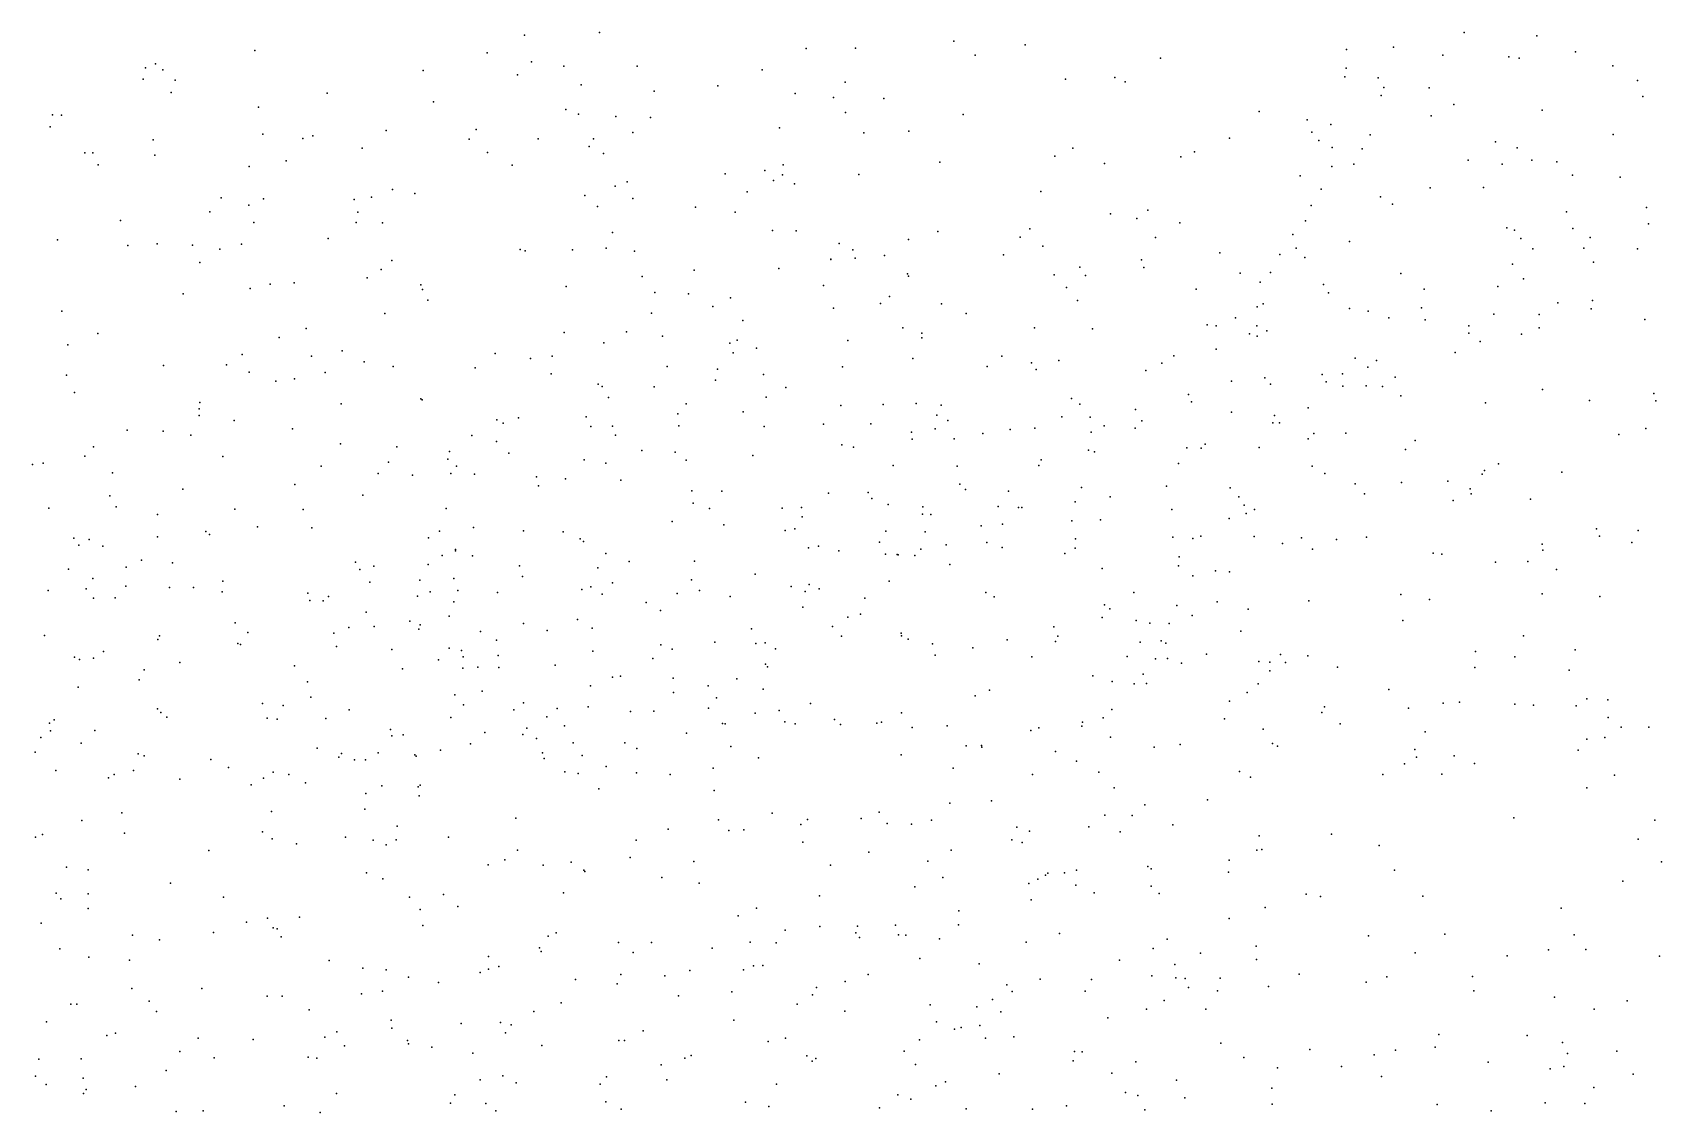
# Model space of a CAD drawing. Header units: metres. Extents: x -25 to 25, y -27.8 to 27.8.
# Drawn here: x -0.19 to 2.425, y 17.383 to 19.116 of the extents above; entities that cross this region are included whole.
import ezdxf

# ---------------------------------------------------------------- set-up
doc = ezdxf.new("R2010")
doc.units = ezdxf.units.M

msp = doc.modelspace()

# ---------------------------------------------------------------- linework, layer by layer
for p in [(0.5993, 19.1117, -3.7504), (0.72, 19.116, 17.2516), (1.0515, 19.0903, 18.2051), (1.1308, 19.0908, 0.2414), (1.2886, 19.1023, 0.572), (1.4031, 19.0961, 5.5703), (1.9947, 19.0926, 5.6803), (2.1078, 19.116, 0.8651), (2.2246, 19.1108, -18.6479), (0.0068, 19.0657, 5.5639), (0.1662, 19.0875, 3.9802), (0.5396, 19.0836, 18.8313), (0.6107, 19.0692, 0.2926), (1.3227, 19.0799, -3.4784), (1.6205, 19.0748, -3.0734), (1.919, 19.0888, 12.212), (2.0735, 19.0799, 10.7512), (2.1799, 19.0769, 12.9571), (2.1962, 19.075, -2.3315), (2.2869, 19.0849, 0.3351), (-0.013, 19.0413, 16.7244), (-0.0089, 19.0595, 4.1017), (0.0189, 19.0562, -3.7891), (0.0385, 19.0395, 19.9064), (0.4366, 19.0553, 5.7018), (0.5882, 19.0481, 16.9905), (0.6623, 19.0619, 18.7255), (0.7801, 19.0619, 18.6132), (0.9811, 19.0563, 17.5616), (1.468, 19.0412, -3.3138), (1.5471, 19.0437, 0.6557), (1.9165, 19.0449, 12.5148), (1.9184, 19.0588, 12.0085), (1.9698, 19.0434, 10.9321), (2.3469, 19.0626, 13.1404), (2.3861, 19.0392, 0.8884), (0.0319, 19.0199, 2.7492), (0.2828, 19.019, 19.5807), (0.6901, 19.0319, 5.7147), (0.8073, 19.0219, 0.4885), (0.9098, 19.0307, 17.3946), (1.0338, 19.0185, 18.3527), (1.1143, 19.0366, 17.9336), (1.564, 19.0371, 5.5863), (1.975, 19.015, -2.4837), (1.9791, 19.028, 12.73), (2.052, 19.0275, 0.3347), (2.3946, 19.0132, -1.9627), (0.1724, 18.9961, 19.7977), (0.4533, 19.0049, 2.8332), (0.6658, 18.9924, 3.3217), (1.0956, 19.0116, -3.5589), (1.1146, 18.9878, 5.659), (1.1761, 19.01, 0.5174), (1.7788, 18.9896, 0.7113), (2.0913, 19.0004, -19.3385), (2.2333, 18.9915, 6.0573), (-0.162, 18.965, -3.7416), (-0.1583, 18.984, 16.6952), (-0.1438, 18.9837, 20.0908), (0.5219, 18.9602, -3.6707), (0.6859, 18.9853, -3.6461), (0.7462, 18.9815, 0.1793), (0.8018, 18.9797, 17.1259), (1.0089, 18.9629, 0.4996), (1.3034, 18.9843, 0.2762), (1.8562, 18.9761, 5.7902), (1.8938, 18.9685, 11.1406), (2.0552, 18.9825, 12.9057), (0.0034, 18.9438, -0.2641), (0.1794, 18.9531, 2.7452), (0.2433, 18.9458, -3.7219), (0.2595, 18.9503, 16.6652), (0.3774, 18.9588, 19.2862), (0.5103, 18.9447, -20.464), (0.6214, 18.9456, 18.8197), (0.7032, 18.9334, -20.2278), (0.71, 18.9456, 3.0903), (0.7734, 18.9559, -20.5588), (1.1444, 18.955, 18.0828), (1.2163, 18.9578, -3.4617), (1.7311, 18.9464, -2.6042), (1.8633, 18.9562, 12.1292), (1.8746, 18.943, 0.3052), (1.9571, 18.9518, -19.1828), (2.1585, 18.9409, 0.788), (2.347, 18.9526, 10.4675), (-0.1064, 18.9229, -0.1422), (-0.0935, 18.9231, 4.1538), (0.006, 18.9194, 16.5993), (0.2167, 18.9103, -0.1076), (0.3388, 18.9303, 3.8858), (0.5401, 18.9235, 0.2046), (0.7264, 18.9218, 16.8639), (1.2664, 18.9082, 5.6778), (1.4507, 18.9177, 0.2869), (1.4796, 18.9306, 0.5383), (1.6532, 18.9168, 0.6245), (1.6748, 18.9248, 5.7433), (1.896, 18.9317, 11.8141), (1.9444, 18.9296, -18.8836), (2.1143, 18.9113, 10.6516), (2.1929, 18.9311, -2.2021), (2.2169, 18.9111, -19.555), (2.2569, 18.9087, 13.2031), (-0.085, 18.904, 2.6894), (0.1576, 18.9012, 3.9811), (0.5795, 18.9031, 16.7046), (0.9213, 18.8894, 17.0759), (0.9852, 18.8945, -3.5104), (1.0134, 18.8876, -20.3382), (1.0147, 18.9036, 17.3671), (1.1359, 18.8884, 18.2343), (1.5306, 18.9061, -3.0471), (1.8448, 18.886, 12.4296), (1.8953, 18.9009, 12.6704), (1.931, 18.9049, 0.723), (2.169, 18.9046, -18.5207), (2.2822, 18.8869, -1.9872), (2.3584, 18.8841, -1.8295), (0.3876, 18.864, -20.2931), (0.4234, 18.8576, -20.6833), (0.7447, 18.8697, -3.5595), (0.7641, 18.8764, 3.2594), (0.9568, 18.8602, 5.7383), (0.9993, 18.8786, -20.621), (1.0326, 18.873, 18.4481), (1.4284, 18.8608, -3.1719), (1.8786, 18.8648, 11.6731), (2.0533, 18.8669, -2.2955), (2.1393, 18.8675, 13.1125), (0.1123, 18.8507, 0.0151), (0.1566, 18.8389, 19.8967), (0.1804, 18.849, 16.5082), (0.3257, 18.8483, 19.5004), (0.3538, 18.8521, 2.7431), (0.6963, 18.8547, 0.3835), (0.7167, 18.8368, 3.409), (0.7732, 18.8495, 16.7303), (0.8739, 18.836, -20.0783), (1.6003, 18.8311, 0.2651), (1.8623, 18.8385, 11.0252), (1.9738, 18.8526, 10.7588), (1.9927, 18.8405, -19.476), (2.4006, 18.8355, -19.6837), (-0.0493, 18.8143, 0.0287), (0.0942, 18.8285, 2.6816), (0.1647, 18.8111, 5.6407), (0.3289, 18.8112, 5.7131), (0.3317, 18.828, 0.0266), (0.3714, 18.8106, -3.6008), (0.9378, 18.828, 0.2111), (1.5402, 18.8249, -2.8597), (1.5826, 18.8177, -2.6864), (1.6517, 18.8105, 5.8915), (1.8531, 18.814, 11.4629), (2.1765, 18.8029, 10.5392), (2.2722, 18.8285, 0.7732), (2.4037, 18.809, 6.3515), (-0.1504, 18.7836, -0.5347), (0.0098, 18.7769, 20.1813), (0.284, 18.7853, 3.9129), (0.7409, 18.7953, 16.585), (0.9974, 18.7982, 16.8636), (1.0356, 18.7979, -18.7028), (1.1046, 18.7773, 0.2189), (1.2159, 18.7837, -20.4221), (1.2631, 18.7969, -18.5953), (1.3951, 18.7876, -18.9213), (1.4105, 18.801, 5.7347), (1.6124, 18.7872, 0.5175), (1.8329, 18.7921, 11.256), (1.9239, 18.7809, 6.1837), (2.1886, 18.799, 6.3013), (2.199, 18.7853, 0.2008), (2.2826, 18.8015, -18.3657), (2.3102, 18.7873, 13.3128), (-0.0372, 18.7742, 5.5371), (0.0666, 18.7748, 16.4085), (0.1102, 18.7684, 20.0384), (0.1449, 18.7763, -3.6236), (0.3862, 18.7504, 19.3392), (0.5925, 18.768, 16.4175), (0.6007, 18.7657, 3.6156), (0.6767, 18.7672, 2.8144), (0.7306, 18.7698, 18.763), (0.7761, 18.7653, -20.9228), (1.0912, 18.7521, -19.1359), (1.0914, 18.7518, 0.4543), (1.1265, 18.7674, 17.0866), (1.1305, 18.7537, 18.32), (1.1776, 18.758, -3.3153), (1.3685, 18.7595, -19.2067), (1.4315, 18.7733, -3.0388), (1.5902, 18.7512, -19.1115), (1.7157, 18.7627, -19.3946), (1.8119, 18.7599, -18.8912), (1.8384, 18.77, 11.8863), (1.852, 18.7549, 0.6553), (2.2185, 18.7687, -1.8709), (2.3001, 18.7702, 9.1817), (2.3864, 18.769, 9.7823), (0.0779, 18.7471, 4.0022), (0.3692, 18.7358, 16.2876), (0.7881, 18.7243, -18.6738), (0.8716, 18.7349, 3.0176), (1.0075, 18.7374, -18.2643), (1.2145, 18.7287, 16.888), (1.2161, 18.725, -19.383), (1.4499, 18.7271, -19.4654), (1.4912, 18.7397, -18.5833), (1.4998, 18.7259, 5.8586), (1.5936, 18.7391, -18.8181), (1.7483, 18.7299, 6.118), (1.7972, 18.731, 12.3978), (2.0063, 18.7293, 13.0001), (2.1857, 18.7444, 9.5064), (2.3156, 18.7476, 9.0239), (0.159, 18.7055, -20.6016), (0.1909, 18.7123, 16.2756), (0.2294, 18.7142, -0.2062), (0.3468, 18.7224, -19.9879), (0.433, 18.7114, 2.6964), (0.4354, 18.7035, 19.1407), (0.6664, 18.7083, 5.7698), (0.8086, 18.6986, 16.3649), (1.0794, 18.7103, -20.8454), (1.4697, 18.707, 0.2062), (1.6775, 18.7041, -2.3466), (1.7803, 18.7152, 12.1376), (1.8819, 18.7119, -2.1968), (1.8902, 18.6981, -18.6473), (2.0438, 18.704, 10.5701), (2.1619, 18.7087, 9.2508), (2.203, 18.7207, 9.8039), (0.0514, 18.6965, 0.0493), (0.4443, 18.6867, 3.7627), (0.8625, 18.6968, -19.0329), (0.9017, 18.6764, 0.4381), (0.9302, 18.6901, -19.7402), (1.0953, 18.6735, 16.5247), (1.1708, 18.6813, -19.5945), (1.1855, 18.6924, 5.7585), (1.2689, 18.6808, -19.7829), (1.4871, 18.6861, -19.729), (1.7759, 18.6758, 11.5128), (1.7854, 18.6806, 0.1827), (1.9239, 18.6731, 10.6886), (2.0393, 18.674, 9.4372), (2.2583, 18.6823, -1.6883), (2.3117, 18.6728, 6.4512), (2.3139, 18.6858, 10.08), (-0.1432, 18.6688, 5.4745), (0.3753, 18.6652, 0.001), (0.8035, 18.6659, -18.2352), (0.9501, 18.6538, 18.5912), (1.3085, 18.6649, 0.1956), (1.6952, 18.6471, -19.9132), (1.741, 18.6583, 11.1113), (1.9539, 18.6688, -2.0408), (1.9871, 18.6583, 6.3481), (2.0452, 18.655, -1.8734), (2.1558, 18.6641, 9.9652), (2.2285, 18.6637, -19.9215), (2.3978, 18.6554, 8.6714), (-0.0858, 18.6331, 20.5656), (0.2057, 18.6268, 3.9148), (0.2488, 18.6412, 19.8879), (0.663, 18.6349, 16.2006), (0.7632, 18.6356, 3.3761), (0.8211, 18.6285, 18.6968), (0.9408, 18.6221, 16.3301), (1.1184, 18.6219, 0.2069), (1.2066, 18.642, 18.062), (1.2374, 18.6336, 16.5938), (1.2375, 18.6259, -3.1137), (1.4184, 18.6424, -20.0602), (1.5111, 18.6407, -2.5617), (1.7096, 18.6452, 0.5367), (1.7635, 18.6323, -2.1288), (1.7751, 18.6454, 11.7454), (1.7758, 18.6286, 10.8844), (1.7912, 18.6371, 6.2763), (2.1153, 18.6336, 0.7006), (2.1155, 18.6452, 0.1467), (2.1338, 18.6203, 9.0229), (2.2002, 18.6318, 10.1689), (2.2282, 18.6423, 10.3288), (-0.1336, 18.615, 2.5347), (0.1462, 18.5994, -20.8033), (0.2575, 18.5965, 16.0795), (0.3067, 18.6052, -20.9743), (0.5523, 18.6012, -19.6862), (0.6439, 18.5964, 3.5166), (0.7267, 18.618, 0.2091), (0.9291, 18.6177, 2.9321), (0.9343, 18.6018, -3.296), (0.9719, 18.6094, -21.0193), (1.3658, 18.5965, -20.7382), (1.6419, 18.5972, 6.203), (1.7101, 18.6078, 11.3676), (1.9328, 18.5934, 9.5506), (2.0934, 18.6026, 13.144), (0.0196, 18.5816, 3.9751), (0.1208, 18.5829, 20.3197), (0.1572, 18.571, -3.4619), (0.2794, 18.5706, -19.8493), (0.3417, 18.5877, 19.5256), (0.3883, 18.5802, -3.3913), (0.5201, 18.5779, 2.6382), (0.6091, 18.593, -18.6805), (0.642, 18.5684, -3.3338), (0.8284, 18.5801, 16.2005), (0.9091, 18.5758, 3.2287), (1.1099, 18.5795, 16.3851), (1.2229, 18.5928, 17.6534), (1.3421, 18.5803, 17.3058), (1.4136, 18.5862, -2.7261), (1.4208, 18.5752, 16.7791), (1.4572, 18.5896, 6.019), (1.597, 18.5736, -2.1093), (1.6224, 18.5852, -20.1925), (1.88, 18.5675, -20.132), (1.9126, 18.5685, 12.8892), (1.9533, 18.5789, 9.8423), (1.9672, 18.5897, 9.3239), (-0.1361, 18.5661, 4.0189), (0.2002, 18.5566, 0.0686), (0.2299, 18.5604, 5.6904), (0.7178, 18.5518, -19.4319), (0.7242, 18.5482, -19.1656), (0.8075, 18.5474, -12.6962), (0.906, 18.5582, 0.2004), (0.9833, 18.5671, -17.9334), (1.0189, 18.5462, -12.7763), (1.7345, 18.5565, -1.8097), (1.7879, 18.5617, 10.7437), (1.7973, 18.5515, 12.51), (1.8866, 18.5554, 0.1114), (1.9133, 18.5484, 10.5708), (1.9506, 18.5491, 0.6435), (1.977, 18.5478, -1.6239), (1.9971, 18.5629, 10.0144), (2.234, 18.5434, 13.2863), (-0.1231, 18.5382, 16.119), (0.0782, 18.5222, -20.0412), (0.3048, 18.52, 2.5416), (0.4329, 18.528, 15.9842), (0.435, 18.5268, 19.14), (0.7341, 18.5304, -21.1192), (0.8589, 18.5204, 2.7219), (0.9872, 18.5306, 10.9244), (1.1075, 18.5176, 10.7604), (1.1753, 18.5191, 18.2066), (1.2283, 18.5208, 17.8481), (1.2681, 18.5182, -2.9458), (1.4775, 18.5285, -2.4123), (1.4909, 18.5198, 0.4663), (1.6653, 18.5352, 0.1001), (1.6704, 18.5236, 11.9307), (2.0065, 18.5331, 10.1913), (2.1423, 18.5218, -1.5422), (2.309, 18.5253, -20.0713), (2.4125, 18.5365, -17.7164), (2.4158, 18.5252, 0.7834), (0.0768, 18.5012, 20.5068), (0.0771, 18.5123, -0.5584), (0.1333, 18.4934, 3.8715), (0.5548, 18.4945, 18.8731), (0.565, 18.4892, -18.9002), (0.5897, 18.4976, 5.7727), (0.6985, 18.4991, 16.0208), (0.8457, 18.5042, 10.8204), (0.9502, 18.5071, 10.6933), (1.2615, 18.5017, 10.8989), (1.279, 18.4935, -17.9117), (1.4618, 18.4995, 17.2229), (1.5075, 18.499, 0.0841), (1.5801, 18.511, -1.8847), (1.5906, 18.493, -1.6979), (1.7343, 18.507, 12.325), (1.801, 18.4898, 0.5636), (1.8034, 18.5016, -18.3545), (1.8116, 18.4896, 9.5597), (1.8578, 18.5137, 9.4128), (-0.0386, 18.4778, -20.4183), (0.0192, 18.4765, 15.9853), (0.0635, 18.4697, 2.442), (0.2269, 18.4802, 20.1784), (0.5148, 18.4691, -3.2475), (0.706, 18.484, 18.764), (0.7408, 18.4843, 2.617), (0.7456, 18.4701, 3.3457), (0.8474, 18.4846, -13.0174), (0.9842, 18.4838, 3.0873), (1.0793, 18.4877, 11.2104), (1.1552, 18.4882, 16.2662), (1.2205, 18.4748, 0.4427), (1.2219, 18.4635, 0.1483), (1.2585, 18.4799, 11.2552), (1.2894, 18.4638, 10.7201), (1.3352, 18.4728, 17.4825), (1.3793, 18.4787, 11.0362), (1.4189, 18.4811, 16.5211), (1.5094, 18.4746, 10.8903), (1.53, 18.4851, 11.4108), (1.5798, 18.4811, -20.825), (1.8577, 18.4641, -20.5025), (1.8669, 18.4723, 12.7283), (1.918, 18.4732, 10.4271), (2.3561, 18.4711, -1.4686), (2.3997, 18.4805, 8.4629), (-0.0924, 18.4512, -0.7314), (0.3041, 18.4562, 15.8843), (0.3944, 18.4513, -21.1187), (0.4787, 18.4438, -0.0647), (0.5545, 18.4598, 15.9113), (0.5741, 18.4409, -12.4921), (0.788, 18.4453, 11.1195), (0.8414, 18.4427, -12.3355), (0.9662, 18.437, 16.064), (1.1091, 18.4545, 5.7959), (1.1277, 18.4508, -12.417), (1.5047, 18.446, 11.7273), (1.5144, 18.443, 16.6406), (1.663, 18.4495, 12.0917), (1.686, 18.4489, 6.3678), (1.6924, 18.4553, -1.4907), (1.7789, 18.4501, 9.7708), (2.0137, 18.4466, -20.3496), (2.0293, 18.4611, 13.0418), (-0.1904, 18.423, 3.8982), (-0.1732, 18.425, -3.312), (-0.1065, 18.4364, 20.7562), (0.1151, 18.4355, 5.6659), (0.2727, 18.4203, 20.0171), (0.381, 18.4267, 19.4396), (0.4765, 18.4314, -12.9505), (0.4903, 18.4202, 2.5244), (0.6954, 18.4305, 10.9866), (0.7297, 18.4251, -3.1755), (0.8588, 18.4299, 18.6298), (1.1913, 18.4214, 11.4928), (1.294, 18.4199, 17.69), (1.4251, 18.421, -1.9927), (1.4289, 18.4303, -2.2403), (1.6494, 18.4243, 10.7163), (1.8641, 18.4202, 10.209), (2.1407, 18.4129, 6.6151), (2.1632, 18.424, -17.9323), (2.2647, 18.4107, 0.7163), (-0.062, 18.4093, 5.5721), (0.2307, 18.3906, 20.3487), (0.3642, 18.4086, -3.1972), (0.4193, 18.4057, -12.7162), (0.4811, 18.4086, 18.9851), (0.5192, 18.4075, -18.0647), (0.6187, 18.403, 3.421), (0.6221, 18.3887, 10.8469), (0.6653, 18.3997, 10.6907), (0.7543, 18.3979, -17.803), (1.2983, 18.3912, 11.6515), (1.4935, 18.3859, 10.6669), (1.63, 18.388, 16.8475), (1.7325, 18.3853, 9.4248), (1.8843, 18.4082, 9.088), (1.9328, 18.3915, -1.3945), (2.0072, 18.3938, 8.8577), (2.082, 18.3958, 0.673), (2.1367, 18.4073, -0.0154), (-0.0665, 18.3723, 15.8936), (0.051, 18.3831, -3.2188), (0.3397, 18.3735, 2.4633), (0.868, 18.3807, 0.1375), (0.8704, 18.3606, 3.2197), (0.9162, 18.3802, -3.0606), (1.0872, 18.3766, 0.1317), (1.1509, 18.3777, 3.0364), (1.1568, 18.3681, -2.8566), (1.1832, 18.3588, -17.7338), (1.3073, 18.3828, -1.7025), (1.3764, 18.3802, 6.1159), (1.4837, 18.3631, 6.261), (1.5398, 18.371, -21.0417), (1.7463, 18.3711, -18.1001), (1.948, 18.3757, -20.7359), (2.0906, 18.3652, 8.6954), (2.1174, 18.3837, 13.146), (2.1192, 18.3758, -1.4034), (2.2147, 18.3671, -20.325), (-0.1643, 18.3527, -3.1737), (-0.0564, 18.3546, -20.1082), (0.01, 18.3427, -20.876), (0.1341, 18.3513, 20.5535), (0.2439, 18.3504, -3.1058), (0.4738, 18.3522, 3.5254), (0.8964, 18.3523, 11.4775), (1.0131, 18.3529, -13.1879), (1.0442, 18.3537, 11.6164), (1.0451, 18.3389, 10.3951), (1.2381, 18.3432, -1.5636), (1.239, 18.3548, 2.8014), (1.252, 18.3427, 11.7919), (1.3597, 18.3554, -12.9331), (1.3926, 18.354, -12.5839), (1.398, 18.3539, 11.8488), (1.478, 18.3326, 12.0176), (1.5241, 18.3341, -0.0697), (1.6384, 18.3506, 0.5069), (1.7306, 18.3359, 10.4679), (1.755, 18.3574, 10.0482), (1.7579, 18.3439, 9.2399), (1.7715, 18.3508, -21.0613), (0.0099, 18.3068, 3.7621), (0.0876, 18.3154, -13.0451), (0.0934, 18.3105, 2.3381), (0.1707, 18.3229, -19.6397), (0.2578, 18.321, -0.5471), (0.463, 18.3158, 19.1277), (0.5173, 18.3219, -3.0504), (0.598, 18.3161, -0.0569), (0.6614, 18.3148, -13.2757), (0.8367, 18.3311, 15.8862), (0.9196, 18.3257, 2.5406), (1.0177, 18.3167, 5.7941), (1.0336, 18.3198, -21.1817), (1.1796, 18.3157, -12.2548), (1.2429, 18.3147, -21.134), (1.3327, 18.3242, -2.3442), (1.3667, 18.3271, -1.3677), (1.6401, 18.3063, 6.4351), (1.6854, 18.3075, 17.0344), (1.7706, 18.307, -1.2556), (1.9513, 18.3064, -21.2457), (2.3204, 18.3195, -20.8543), (2.3255, 18.3076, 13.3022), (2.3875, 18.3168, -21.2697), (-0.1239, 18.3047, 0.1813), (-0.116, 18.2931, -12.1991), (-0.0994, 18.3022, 2.3322), (-0.0777, 18.2919, -3.0572), (0.445, 18.3052, -18.9597), (0.4888, 18.2864, -0.2048), (0.4888, 18.2841, 2.4268), (0.6886, 18.3036, 11.2833), (0.6939, 18.2991, 2.4698), (0.7297, 18.2798, 11.4345), (1.0556, 18.2891, 11.7994), (1.0714, 18.2917, 18.3474), (1.1042, 18.284, -1.5004), (1.1693, 18.2979, 2.6732), (1.2358, 18.2871, -1.8085), (1.2762, 18.2939, 17.7805), (1.3415, 18.2975, 16.2209), (1.3662, 18.2895, -0.0633), (1.4671, 18.2797, -1.2477), (1.4834, 18.2884, 0.4877), (1.4839, 18.3037, 17.4451), (1.6726, 18.3041, 9.7688), (1.8162, 18.296, 6.5612), (1.847, 18.3049, -0.1278), (1.8647, 18.287, 8.9675), (1.9031, 18.3025, 0.611), (2.058, 18.2807, 13.0191), (2.2331, 18.295, -20.5372), (2.2342, 18.2852, 6.7379), (2.3773, 18.2976, 8.3555), (-0.1328, 18.255, -20.3091), (-0.0402, 18.2582, 15.7624), (-0.0156, 18.2695, -19.8723), (0.0342, 18.2651, -12.6087), (0.3279, 18.2662, -18.3268), (0.335, 18.2544, 0.2238), (0.3575, 18.2598, 19.8176), (0.4447, 18.2625, -13.4329), (0.4672, 18.2767, -19.1904), (0.5159, 18.276, 11.0115), (0.5913, 18.26, 10.5212), (0.7171, 18.2568, 3.2822), (0.7673, 18.2669, -2.9705), (0.8723, 18.2678, 11.6533), (1.179, 18.2788, 0.4592), (1.1975, 18.2784, 10.3762), (1.1993, 18.2779, 16.0531), (1.2261, 18.2768, 0.0032), (1.2822, 18.2623, -2.1891), (1.5266, 18.256, 16.4216), (1.6495, 18.2599, 17.2258), (1.6507, 18.2745, 9.6188), (2.0719, 18.2791, -0.128), (2.1581, 18.2659, -1.2894), (2.2101, 18.2672, 13.1944), (2.256, 18.254, -21.4536), (-0.0936, 18.2396, -0.9107), (-0.0408, 18.2274, -11.8433), (0.1151, 18.2355, -0.8238), (0.3513, 18.2342, 15.6891), (0.4315, 18.2369, -2.9001), (0.4861, 18.2396, 10.7088), (0.5964, 18.2429, 5.7606), (0.7408, 18.2331, 10.3677), (0.8676, 18.2376, 0.4502), (0.9699, 18.2466, 18.4626), (1.0563, 18.23, -0.0005), (1.1847, 18.2357, 11.9484), (1.6726, 18.244, -21.2647), (1.7087, 18.252, 16.7927), (1.7312, 18.2504, 10.3108), (-0.1655, 18.2207, 15.6758), (-0.1042, 18.223, -20.6857), (-0.0928, 18.2082, 20.8263), (-0.0578, 18.2086, -2.8113), (0.0295, 18.2254, 5.6389), (0.0679, 18.2254, -12.3403), (0.1142, 18.2184, 15.6993), (0.2513, 18.2164, 20.4243), (0.255, 18.2045, -2.8), (0.2762, 18.2042, -0.7437), (0.2846, 18.211, -19.3807), (0.4278, 18.2117, 3.4722), (0.4481, 18.2182, 19.6099), (0.4858, 18.2026, -0.386), (0.4926, 18.2206, 19.3502), (0.5559, 18.2175, 18.8589), (0.6914, 18.2219, 0.3979), (0.7061, 18.2267, -21.2569), (0.7242, 18.2145, 18.6684), (0.7946, 18.2013, -12.0555), (0.8447, 18.2156, 2.4407), (0.8804, 18.2206, -0.0189), (0.9297, 18.2107, 10.2813), (1.0275, 18.227, 0.4629), (1.0502, 18.2187, -1.6501), (1.0727, 18.2235, -2.7032), (1.1457, 18.2082, -1.2293), (1.3403, 18.2174, -17.712), (1.3535, 18.2106, 2.7035), (1.5775, 18.2174, 10.4542), (1.7116, 18.2023, -0.3026), (1.8585, 18.2039, -1.1064), (2.0064, 18.2139, -1.1778), (2.0524, 18.2059, 6.7487), (2.2332, 18.2153, -17.5761), (2.3258, 18.2107, -1.2041), (0.3452, 18.186, 20.0037), (0.4785, 18.1794, -17.8674), (0.8178, 18.1887, 3.182), (1.046, 18.194, -13.3266), (1.1186, 18.178, -1.8659), (1.1387, 18.1828, 3.0723), (1.5267, 18.177, 6.4163), (1.5305, 18.1977, -12.819), (1.539, 18.1911, -0.2767), (1.6466, 18.1964, 12.3806), (1.6714, 18.1807, 16.567), (1.7612, 18.1908, 12.5471), (0.1346, 18.1686, -13.5135), (0.1552, 18.1531, 20.6021), (0.2933, 18.1521, 2.3017), (0.3171, 18.1612, 20.2042), (0.3582, 18.1627, -18.0674), (0.4153, 18.1711, 10.9225), (0.4299, 18.1583, -21.2492), (0.4319, 18.1656, -0.6335), (0.5286, 18.1548, 19.1181), (0.5978, 18.1674, 2.3593), (0.6358, 18.1564, -0.2462), (0.6847, 18.1742, 11.5646), (0.7078, 18.1602, -2.7578), (0.9637, 18.1593, 15.7571), (1.0941, 18.1629, -12.0829), (1.2041, 18.1523, -1.0765), (1.4492, 18.1625, 10.3739), (1.5816, 18.1726, 17.4157), (1.6031, 18.1681, 9.4449), (1.6344, 18.1674, 9.29), (1.7497, 18.1553, 17.1203), (2.0093, 18.1722, 12.9054), (-0.1711, 18.1486, 3.7006), (-0.0764, 18.1228, -1.0276), (0.0108, 18.1417, 0.2399), (0.0133, 18.1477, -11.5893), (0.1389, 18.1357, 2.2573), (0.1435, 18.1341, -2.6228), (0.2973, 18.1306, 3.5184), (0.3864, 18.1256, -2.6367), (0.4784, 18.1279, 5.7422), (0.4983, 18.124, 19.748), (0.5543, 18.1409, -12.0614), (0.7093, 18.1232, 15.6593), (0.8184, 18.1332, -0.1373), (0.8367, 18.1264, 18.5262), (0.9052, 18.1378, -17.5994), (0.9707, 18.1355, 11.9591), (0.9856, 18.1365, -1.1341), (1.0024, 18.1272, 18.3304), (1.1085, 18.147, 2.5149), (1.2044, 18.1477, 17.8689), (1.2153, 18.1427, 12.0828), (1.2543, 18.1348, 15.9555), (1.3193, 18.1285, -0.2463), (1.3741, 18.1413, -12.258), (1.4519, 18.1388, 16.1834), (1.4556, 18.1474, -0.9544), (1.5877, 18.1375, 9.8039), (1.6214, 18.1397, -0.4988), (1.6291, 18.1358, -17.7959), (2.126, 18.1229, 0.7013), (2.2034, 18.1478, -1.1183), (2.2863, 18.1253, 6.8711), (-0.1231, 18.1134, -2.5989), (-0.1153, 18.1097, 2.263), (-0.0925, 18.1122, -13.4148), (0.0459, 18.1049, -20.9993), (0.2299, 18.0994, -11.7732), (0.4611, 18.1092, 10.5568), (0.5011, 18.1142, 0.3435), (0.5245, 18.0974, -13.605), (0.5569, 18.1161, -2.6669), (0.5583, 18.0968, -0.5718), (0.6487, 18.1007, 3.2572), (0.8055, 18.1115, -1.4142), (0.9861, 18.1021, -2.5492), (0.9897, 18.0983, -0.146), (1.2585, 18.1167, 6.0849), (1.4138, 18.1139, -13.1452), (1.5668, 18.1146, -12.5722), (1.6122, 18.111, 10.0101), (1.6316, 18.1112, 10.3054), (1.6544, 18.1038, 9.1111), (1.6942, 18.1182, 0.5752), (1.7783, 18.1066, -0.555), (1.7962, 18.1053, 2.8154), (1.8133, 18.1178, -0.8862), (1.8211, 18.1052, 2.9791), (1.8571, 18.1155, -21.536), (1.9049, 18.0977, 8.7473), (2.125, 18.0968, 6.8397), (2.1893, 18.114, 8.4413), (-0.0192, 18.0774, 5.605), (-0.011, 18.0932, 3.6441), (0.2508, 18.0738, -18.717), (0.4034, 18.095, -0.9211), (0.5005, 18.0961, 15.6034), (0.7404, 18.0813, -13.5234), (0.7533, 18.083, -1.1354), (0.838, 18.0796, -1.6831), (0.9402, 18.079, 3.1073), (1.5121, 18.0835, -0.6489), (1.5431, 18.0747, 2.6112), (1.5783, 18.0705, 6.5367), (1.5929, 18.0864, 3.0831), (1.5982, 18.0712, -21.4773), (1.7771, 18.0706, 16.8049), (1.7958, 18.0918, -0.7259), (2.2766, 18.0927, -0.3558), (-0.117, 18.0653, 15.523), (0.2565, 18.0495, -18.2214), (0.4875, 18.0531, 11.3375), (0.5316, 18.059, -1.0539), (0.7053, 18.0677, -0.3683), (0.8384, 18.0566, 10.2378), (0.8945, 18.0677, 5.7621), (0.9074, 18.0481, 0.4866), (0.9824, 18.0623, -21.2788), (1.3228, 18.0513, -0.7271), (1.3461, 18.0606, -0.4787), (1.7597, 18.0567, 6.679), (1.9871, 18.0618, -0.8691), (2.305, 18.0469, 3.1451), (2.3384, 18.0452, -0.4974), (0.0101, 18.0307, -2.4251), (0.0157, 18.0248, -19.57), (0.1789, 18.039, 5.6815), (0.2119, 18.0361, -2.4204), (0.3179, 18.0293, -19.1287), (0.5016, 18.037, 3.3272), (0.5822, 18.0292, -1.235), (0.5977, 18.0401, -2.5082), (0.6516, 18.0312, -1.5224), (0.7018, 18.034, -0.5643), (0.7694, 18.0263, 19.4625), (0.8068, 18.0269, 2.3419), (0.895, 18.0319, -0.8867), (0.9696, 18.0237, -2.2809), (1.008, 18.0279, 12.0734), (1.0588, 18.0392, -0.2966), (1.2049, 18.0244, 10.2304), (1.5421, 18.0296, 9.3043), (1.731, 18.0427, 16.6066), (1.8793, 18.025, 2.7118), (1.884, 18.0339, -17.6948), (2.0185, 18.0318, -0.6878), (2.0743, 18.0395, 3.2641), (2.1006, 18.0413, -0.5148), (2.1893, 18.0379, 2.9722), (2.2193, 18.0363, 13.0743), (2.288, 18.0356, -0.8934), (-0.1632, 18.0076, 5.5334), (-0.1616, 17.9951, -1.3002), (-0.1555, 18.0132, -20.0976), (-0.0906, 17.9957, -19.8248), (0.0253, 18.017, 20.7325), (0.1861, 18.0157, 15.5575), (0.2024, 18.0142, -11.3605), (0.2806, 18.0151, -1.1471), (0.3842, 17.9977, -2.3026), (0.4813, 18.0167, 19.9883), (0.5359, 17.9924, -11.9066), (0.6029, 17.9996, 2.2959), (0.635, 18.0179, 11.6657), (0.6638, 18.0032, -1.719), (0.9173, 18.0073, -0.3871), (0.9217, 18.0066, -2.1206), (1.0176, 18.0097, -0.7656), (1.034, 18.0063, -13.4388), (1.0973, 18.0134, 15.7182), (1.1066, 18.0057, 5.8763), (1.1653, 18.0077, -0.6752), (1.1725, 18.0091, 12.1627), (1.2217, 18.0008, 17.8032), (1.2778, 18.0036, 15.8495), (1.4122, 17.996, 6.4122), (1.425, 18.0002, -17.6414), (1.494, 18.0028, 17.5414), (1.495, 18.0091, 10.2076), (1.5285, 18.0164, -12.3569), (1.7233, 18.0146, 8.9008), (1.7853, 17.9978, 17.0418), (1.9089, 18.0065, 6.812), (2.0454, 17.9938, 2.7717), (2.339, 18.0166, -0.7132), (2.36, 18.0013, 13.1697), (2.4045, 18.0011, 3.4432), (-0.1774, 17.9847, -20.4968), (-0.1126, 17.9758, 20.8516), (0.2666, 17.9675, -1.2994), (0.3866, 17.9875, -11.6053), (0.4044, 17.9888, 15.5389), (0.5127, 17.9743, -2.1816), (0.5965, 17.9895, 19.8639), (0.6189, 17.9828, 15.5507), (0.6777, 17.9761, 18.789), (0.7603, 17.9762, -2.0769), (0.7796, 17.9671, 19.1321), (0.8595, 17.9915, 15.6056), (0.9305, 17.9703, 18.2473), (1.3084, 17.9715, 6.2807), (1.3333, 17.9718, 3.0829), (1.3336, 17.969, -12.114), (1.54, 17.985, 9.9134), (1.6101, 17.9692, -12.8702), (1.6518, 17.9736, 16.4167), (1.8002, 17.975, 8.7687), (1.8083, 17.9708, 0.6586), (2.305, 17.9819, 8.2934), (2.334, 17.9848, 6.9674), (-0.1861, 17.9609, -1.5172), (-0.0208, 17.9582, 0.3194), (-0.0111, 17.955, -2.1393), (0.0958, 17.9491, -1.371), (0.3015, 17.953, -21.2187), (0.3055, 17.9589, -2.0487), (0.3266, 17.9489, -1.4609), (0.3442, 17.9487, -1.8536), (0.3642, 17.9601, 10.7059), (0.4232, 17.957, 10.5237), (0.4252, 17.9545, 20.1352), (0.4644, 17.9644, -1.9938), (0.6283, 17.9599, 5.7236), (0.6309, 17.9509, 10.3057), (0.6917, 17.956, -21.2919), (0.9753, 17.952, -11.9211), (1.2043, 17.9568, 0.5405), (1.4521, 17.9624, 12.3765), (1.4857, 17.9469, 9.488), (2.012, 17.9421, -21.7346), (2.0286, 17.9656, 12.9106), (2.0313, 17.9532, 8.532), (2.092, 17.9552, -17.5312), (2.1245, 17.943, 6.9258), (2.2913, 17.9644, 0.8021), (-0.153, 17.9317, 14.8582), (-0.0684, 17.9201, -1.6881), (-0.0593, 17.9251, -1.8694), (-0.0286, 17.9318, -1.5026), (0.0462, 17.9179, 15.4857), (0.1241, 17.9367, -1.9563), (0.1804, 17.9195, -18.4744), (0.1959, 17.9291, 20.5449), (0.2212, 17.9251, -1.5842), (0.6642, 17.9295, 0.4609), (0.6855, 17.9267, 11.8496), (0.7306, 17.9382, 3.1625), (0.7794, 17.9281, 19.7562), (0.8335, 17.9255, 12.0118), (0.9025, 17.9352, 19.351), (1.2875, 17.9352, -21.4609), (1.4152, 17.9255, 15.9224), (1.5213, 17.9291, 9.1546), (1.7473, 17.9303, 2.5506), (1.7647, 17.9207, 17.1923), (1.9773, 17.9254, 2.6236), (2.0721, 17.9258, 3.4708), (2.3491, 17.924, 2.8628), (0.1605, 17.9089, 3.4581), (0.2478, 17.9118, -18.8712), (0.3445, 17.8948, 10.8565), (0.3702, 17.9068, 11.1609), (0.4288, 17.9056, 11.3374), (0.4304, 17.8908, -13.7493), (0.4317, 17.9083, 5.6976), (0.7187, 17.902, 18.4544), (0.9038, 17.8996, 19.6089), (1.546, 17.904, 10.0835), (2.305, 17.9039, -21.8337), (-0.0473, 17.8637, -11.0515), (0.1933, 17.8658, -13.7498), (0.343, 17.8696, -17.9913), (0.997, 17.8632, -17.5477), (1.1686, 17.8648, 6.0626), (1.2823, 17.8795, 12.2925), (1.349, 17.883, 17.6724), (1.5955, 17.8763, 3.2204), (1.6961, 17.8847, -17.6086), (-0.1113, 17.8512, -13.6384), (0.3947, 17.8422, 2.2098), (0.5857, 17.855, 11.7014), (0.8301, 17.8375, 18.1878), (0.911, 17.8523, 0.5393), (0.9275, 17.8354, 19.0634), (0.9513, 17.8363, 2.3263), (1.0431, 17.8452, -21.3678), (1.054, 17.853, 17.933), (1.1397, 17.8546, 2.4296), (1.1818, 17.8464, 3.0761), (1.2208, 17.8455, 15.6714), (1.2526, 17.8522, -13.3617), (1.3899, 17.8408, 6.5089), (1.5053, 17.8412, -13.1636), (1.531, 17.8599, 12.488), (1.5748, 17.8593, 8.9286), (1.6404, 17.8443, 17.3732), (2.1878, 17.8556, 8.3342), (2.414, 17.8521, 13.1337), (-0.1857, 17.8248, 14.5645), (-0.1745, 17.8291, 0.4276), (-0.043, 17.8311, 20.7934), (0.1785, 17.8332, 0.3603), (0.1941, 17.822, -18.6888), (0.2332, 17.814, -18.2), (0.3122, 17.8247, 3.3185), (0.3564, 17.8198, 0.3898), (0.3775, 17.8123, -11.1625), (0.3932, 17.8205, 10.612), (0.4776, 17.8244, 11.4879), (0.7788, 17.8196, 5.7253), (1.0463, 17.8164, 19.3944), (1.3819, 17.8206, 15.8006), (1.3984, 17.8161, 2.5026), (1.4102, 17.8341, 0.6412), (1.5555, 17.833, 2.5077), (1.7791, 17.8266, 8.6858), (1.8949, 17.8295, 6.8898), (1.9718, 17.8111, 12.9152), (2.3876, 17.8217, -17.2978), (0.0927, 17.803, 5.5832), (0.568, 17.7885, 3.1806), (0.5884, 17.8036, -11.5501), (0.6745, 17.7846, 10.2877), (0.7689, 17.7922, 19.953), (0.8713, 17.7858, 18.9196), (1.1521, 17.8005, 17.8059), (1.247, 17.7864, -11.9972), (1.2845, 17.8036, 6.3655), (1.7306, 17.7879, 16.5617), (1.775, 17.8038, 17.0579), (1.7834, 17.8051, 16.8479), (2.4247, 17.7853, 2.769), (-0.1362, 17.7766, -19.8805), (-0.1009, 17.772, -20.6241), (0.3458, 17.7673, 11.0273), (0.3719, 17.7576, 11.2042), (0.5412, 17.7801, 10.3858), (0.6293, 17.7799, 15.4837), (0.6944, 17.7719, 18.6026), (0.6965, 17.7698, 0.4905), (0.8198, 17.7601, 18.0352), (1.0907, 17.7798, 15.5615), (1.2709, 17.7597, 0.6609), (1.4234, 17.7574, 9.3767), (1.4361, 17.7638, 9.1253), (1.4397, 17.7669, 9.5356), (1.4663, 17.7676, 10.2094), (1.4858, 17.7719, 9.7958), (1.5999, 17.7777, -21.7056), (1.6057, 17.7737, 16.1945), (1.7299, 17.7684, 17.2123), (1.9959, 17.7718, -17.4955), (-0.1525, 17.7346, -20.316), (-0.101, 17.7337, 2.139), (0.031, 17.7511, 3.3555), (0.4695, 17.7326, 15.4552), (0.662, 17.7355, -13.7278), (0.8796, 17.7507, -13.5976), (1.0728, 17.7304, -13.4971), (1.2258, 17.7448, -17.5471), (1.4093, 17.7501, 3.1507), (1.4843, 17.7476, -12.2079), (1.5138, 17.7355, 9.9433), (1.6057, 17.7458, 6.7961), (1.6183, 17.7341, 3.2875), (1.8546, 17.7331, 0.7453), (2.3626, 17.7539, 1.0012), (-0.1451, 17.7259, 14.7495), (-0.1014, 17.7101, 15.2203), (0.1162, 17.7286, 20.6505), (0.4148, 17.7281, 11.374), (0.4318, 17.7085, 5.6207), (0.4924, 17.7135, 20.2534), (0.9716, 17.7106, 10.1977), (1.2969, 17.7063, 15.6421), (1.4126, 17.7243, 17.5904), (1.7885, 17.7119, 3.4413), (1.8774, 17.7295, 8.5336), (2.0419, 17.7298, 6.9983), (2.2636, 17.7109, 2.6086), (-0.1768, 17.6865, -10.9104), (0.153, 17.6884, 3.209), (0.1866, 17.6944, -18.4763), (0.1961, 17.6793, -10.9251), (0.238, 17.696, 20.5445), (0.4364, 17.683, 3.1474), (0.9426, 17.6984, 5.7898), (1.0737, 17.6815, 2.3156), (1.1341, 17.6817, 19.5749), (1.195, 17.6836, 10.2387), (1.2964, 17.6842, 2.4129), (1.7305, 17.6942, 8.6176), (-0.0302, 17.6672, 5.5022), (0.0133, 17.6598, 0.4507), (0.1, 17.6719, 2.1393), (0.2021, 17.6774, 0.4248), (0.2086, 17.6646, -19.0438), (0.6373, 17.6659, 18.1148), (0.6504, 17.671, 11.861), (0.7503, 17.6558, 15.4439), (0.8034, 17.6555, 10.262), (0.9618, 17.6559, 0.6306), (1.0034, 17.6553, 19.8219), (1.0179, 17.6756, 12.2062), (1.1313, 17.671, 19.1612), (1.1373, 17.6636, -21.5035), (1.1998, 17.6681, 12.2988), (1.2115, 17.6672, 6.3987), (1.2659, 17.6614, 17.6693), (1.4046, 17.6563, 12.4305), (1.4582, 17.6699, 8.9071), (1.6313, 17.6611, -12.9153), (1.9544, 17.6662, -21.8898), (2.077, 17.669, 0.874), (2.2848, 17.6677, 7.0471), (-0.1466, 17.6454, -20.1032), (-0.1001, 17.6321, -13.7494), (-0.0347, 17.6272, 3.2153), (0.2859, 17.6266, 3.0805), (0.5416, 17.6329, -11.1239), (0.6233, 17.6468, 20.1995), (0.6259, 17.6411, 2.1451), (0.7739, 17.6393, 12.0125), (0.9005, 17.6463, 2.2), (1.2343, 17.63, 3.1306), (1.5544, 17.627, 8.7121), (1.6087, 17.6459, -17.4848), (1.6845, 17.6386, 16.4276), (1.7738, 17.6498, 2.3842), (1.7744, 17.6281, 6.9455), (2.0293, 17.6392, 8.3254), (2.1772, 17.6342, 2.4526), (2.2432, 17.6436, -17.262), (2.3033, 17.6446, 3.6634), (2.4216, 17.6338, -22.1556), (0.3396, 17.6142, -21.1567), (0.3775, 17.6117, 0.4485), (0.4133, 17.6002, 10.6936), (0.5283, 17.6077, 10.4762), (0.5416, 17.613, 0.4728), (0.5583, 17.617, 3.0545), (0.754, 17.6043, 3.0621), (0.8246, 17.6019, -17.6585), (0.865, 17.6106, 20.017), (0.9508, 17.6118, -21.3969), (0.9672, 17.6182, 18.8681), (0.9822, 17.6187, -11.8307), (1.1514, 17.604, 0.73), (1.3294, 17.6212, 10.3205), (1.6068, 17.6019, 16.0667), (1.6437, 17.6201, 12.687), (1.8431, 17.6046, 12.8878), (1.9839, 17.6005, 2.343), (2.1212, 17.6012, 8.204), (-0.0313, 17.5819, 2.0983), (0.0812, 17.582, 15.3115), (0.3713, 17.5774, 5.5571), (0.4612, 17.5914, 2.1311), (0.6815, 17.5964, 10.3562), (0.7479, 17.5895, -11.5859), (0.9323, 17.5766, 15.4383), (1.0684, 17.5835, 6.1824), (1.114, 17.5928, 19.7279), (1.3735, 17.5875, -21.7197), (1.3821, 17.577, 0.7929), (1.4271, 17.5968, 9.5915), (1.4997, 17.5774, 9.859), (1.5097, 17.5961, 12.5501), (1.6452, 17.5989, 16.2336), (1.6602, 17.5976, -12.6011), (1.6652, 17.5834, 17.1336), (1.7119, 17.5781, 3.4101), (1.7162, 17.5984, 16.9777), (1.7937, 17.5851, -17.3993), (1.9508, 17.5917, 7.0037), (2.1235, 17.5781, -21.9841), (-0.129, 17.5566, 14.3464), (-0.1196, 17.5569, 15.0473), (-0.0032, 17.5617, -19.3336), (0.186, 17.5693, -21.0134), (0.2103, 17.5696, 5.5251), (0.3378, 17.5733, -18.1215), (0.6582, 17.5586, 17.9418), (0.8468, 17.5698, 18.7062), (1.0371, 17.5567, 2.1993), (1.0619, 17.5718, 3.1098), (1.2505, 17.5555, 15.5408), (1.3256, 17.5524, -13.3381), (1.3506, 17.564, 9.0067), (1.5978, 17.5485, 10.1109), (1.6263, 17.5623, 8.5837), (1.6935, 17.5486, 16.7383), (2.253, 17.5677, 1.1018), (2.3166, 17.5485, 2.4224), (2.3698, 17.5622, 8.0259), (-0.168, 17.5282, 3.1931), (0.0083, 17.5446, 3.0789), (0.2539, 17.5473, 20.6947), (0.3853, 17.5312, 10.8943), (0.4977, 17.5255, 18.0522), (0.561, 17.5272, 11.6276), (0.5778, 17.5237, 18.3053), (0.6146, 17.545, 11.7741), (0.9353, 17.5312, 5.9084), (1.1139, 17.5452, 6.3579), (1.2608, 17.5282, 19.4055), (1.3306, 17.5223, 9.3842), (1.3639, 17.5445, 6.7278), (1.5357, 17.5345, 0.8347), (-0.0711, 17.5064, 21.012), (-0.0571, 17.5099, 0.5235), (0.0754, 17.5023, 20.8946), (0.1636, 17.5, -13.8339), (0.2787, 17.5035, 2.1043), (0.2983, 17.512, 2.9372), (0.3865, 17.5181, 20.6008), (0.4115, 17.4982, 11.155), (0.569, 17.5104, 20.4253), (0.7506, 17.4983, 15.3598), (0.76, 17.4981, -11.3453), (0.7901, 17.514, 20.1735), (0.9905, 17.4969, 6.0807), (1.0186, 17.5023, -17.5942), (1.2337, 17.4992, -11.9402), (1.2895, 17.5164, -17.5086), (1.3006, 17.5193, 9.2121), (1.3397, 17.5022, 2.2975), (1.3852, 17.5041, 15.5996), (2.0674, 17.508, 1.0086), (2.2093, 17.5062, 3.6591), (-0.1126, 17.4691, 14.6612), (0.0461, 17.4806, 5.4413), (0.1009, 17.4705, 2.9458), (0.2519, 17.4715, 20.8494), (0.2658, 17.4699, -18.5908), (0.3105, 17.4895, 15.2841), (0.4129, 17.4929, -13.8127), (0.4507, 17.4874, -10.9153), (0.5162, 17.4781, 2.9186), (0.627, 17.4905, 2.0677), (0.8568, 17.4699, 2.0446), (0.867, 17.474, 10.3586), (1.0525, 17.4736, 12.2036), (1.0671, 17.4692, -13.512), (1.2089, 17.481, 19.0924), (1.4824, 17.4808, -17.4186), (1.4946, 17.4802, 8.6667), (1.7172, 17.4941, 8.4415), (1.7541, 17.4708, 2.2409), (1.8601, 17.4841, -21.9582), (1.9633, 17.4753, 13.0069), (1.9976, 17.4828, -17.1553), (2.0614, 17.4878, 3.5923), (2.266, 17.495, 2.2292), (2.2738, 17.4775, -22.2902), (2.3532, 17.4812, 13.1285), (-0.1806, 17.4686, 2.0055), (0.0239, 17.45, -20.8472), (0.819, 17.4592, 0.6517), (1.0611, 17.4651, 19.9145), (1.2272, 17.4597, 12.3039), (1.3617, 17.4446, 0.9136), (1.48, 17.4658, 3.2776), (1.5424, 17.4459, 6.9184), (1.5807, 17.464, 15.8314), (1.8082, 17.4545, 8.2883), (1.911, 17.4568, 3.5103), (2.1465, 17.4637, 2.1322), (2.2462, 17.453, 7.0693), (2.2682, 17.4568, 1.3624), (2.3793, 17.4441, 1.6868), (-0.1858, 17.4413, -19.9978), (-0.1687, 17.4275, -20.4195), (-0.1094, 17.4378, 14.1815), (-0.1041, 17.4196, -20.6305), (-0.025, 17.4246, 15.0898), (0.5284, 17.4352, 5.5488), (0.5647, 17.4416, 20.6557), (0.5858, 17.4304, 15.2803), (0.7206, 17.428, 10.4552), (0.7309, 17.4402, -17.7907), (0.8279, 17.4352, 5.7899), (1.0041, 17.4284, 6.2501), (1.26, 17.4254, 3.1819), (1.2753, 17.4318, 19.5296), (1.646, 17.4345, -21.965), (1.7991, 17.4219, -17.0863), (1.9752, 17.4407, 8.1222), (2.3164, 17.4231, 2.0306), (-0.1084, 17.4131, 14.8845), (0.2133, 17.3937, -18.8647), (0.2975, 17.4133, 5.4799), (0.4807, 17.3976, 18.1988), (0.4875, 17.4109, 20.8095), (0.5375, 17.3972, 10.6803), (0.73, 17.3997, 17.7153), (0.9541, 17.3991, 0.7945), (0.9919, 17.3926, -11.7088), (1.1987, 17.4113, 6.6105), (1.2195, 17.4041, 17.5133), (1.4694, 17.3936, 2.2025), (1.5643, 17.4149, 9.9863), (1.584, 17.4103, -13.0012), (1.6598, 17.4063, 12.7255), (1.7996, 17.396, 7.0598), (2.0648, 17.3957, 1.1635), (2.238, 17.3983, 1.6378), (2.3017, 17.3973, 7.8966), (0.0403, 17.3842, 21.1225), (0.0833, 17.3857, 0.5331), (0.2713, 17.3829, 20.9778), (0.5535, 17.3853, -21.2429), (0.7547, 17.388, -13.6978), (1.1693, 17.3904, 10.4162), (1.3087, 17.3887, 19.3354), (1.415, 17.3879, 17.3106), (1.5953, 17.3872, 16.7755), (2.1512, 17.3853, 13.1045)]:
    msp.add_point(p)

doc.saveas('drawing.dxf')
